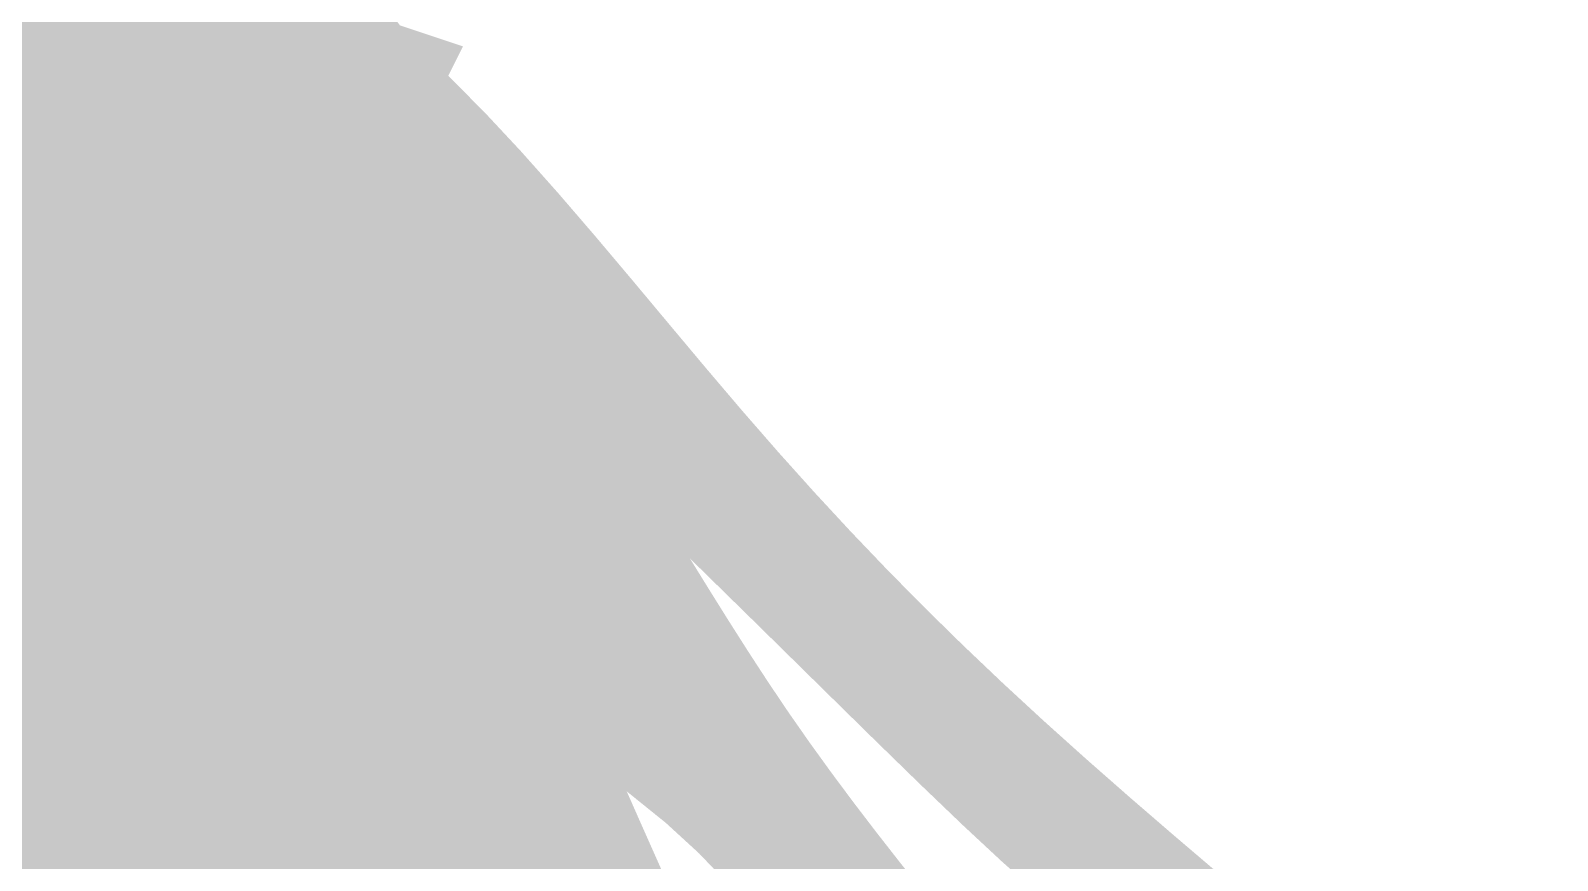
# Model space of a CAD drawing. Header units: millimetres. Extents: x -414 to 301, y -13 to 326.
# Drawn here: x -176.94 to -162.88, y 17.55 to 25.19 of the extents above; entities that cross this region are included whole.
import ezdxf

# ---------------------------------------------------------------- set-up
doc = ezdxf.new("R2010")
doc.units = ezdxf.units.MM
doc.layers.add('Images', color=7, linetype='Continuous')
doc.layers.add('magpiefill', color=3, linetype='Continuous')
picture_1 = doc.add_image_def('image5.jpg', size_in_pixel=(1024, 768))

msp = doc.modelspace()

# ---------------------------------------------------------------- hatches: boundary and pattern name
at = {"layer": 'magpiefill', "true_color": 0x010101}
h = msp.add_hatch(color=18, dxfattribs=at)
h.dxf.hatch_style = 1
edge = h.paths.add_edge_path()
edge.add_line((-195.8331078844907, 28.51849237664084), (-197.6674461119642, 28.3309667336041))
edge.add_line((-197.6674461119644, 28.33096673360413), (-200.7895665872576, 26.28032038804357))
edge.add_line((-200.7895665872574, 26.28032038804366), (-207.2122080755165, 21.64407557516235))
edge.add_line((-207.2122080755164, 21.64407557516231), (-210.9587503675909, 18.07773204478428))
edge.add_line((-210.9587503675911, 18.07773204478423), (-211.5831721843724, 18.07773204478423))
edge.add_line((-211.5831721843724, 18.07773204478423), (-212.2075968490003, 18.61268416654447))
edge.add_line((-212.2075968490003, 18.61268416654447), (-212.2967999656831, 18.96931792737875))
edge.add_line((-212.2967999656831, 18.9693179273787), (-214.1700711117206, 17.54278140353266))
edge.add_line((-214.1700711117206, 17.54278140353278), (-216.667764074539, 15.75960963834376))
edge.add_line((-216.6677640745389, 15.75960963834365), (-216.935373424588, 16.91867158181817))
edge.add_line((-216.935373424588, 16.91867158181823), (-216.8461703079051, 17.54278140353273))
edge.add_line((-216.846170307905, 17.54278140353278), (-215.7757300598615, 18.70184186649882))
edge.add_line((-215.7757300598617, 18.70184186649877), (-215.4189175931299, 18.96931792737877))
edge.add_line((-215.4189175931297, 18.9693179273787), (-215.6865269431788, 19.14763480779596))
edge.add_line((-215.6865269431788, 19.14763480779601), (-217.3813918558501, 17.98857434482996))
edge.add_line((-217.3813918558502, 17.98857434482992), (-217.8274074392654, 18.34520810566421))
edge.add_line((-217.8274074392653, 18.34520810566425), (-217.8274074392653, 18.61268416654449))
edge.add_line((-217.8274074392653, 18.61268416654447), (-218.541035220576, 18.61268416654447))
edge.add_line((-218.5410352205761, 18.61268416654447), (-218.8086445706251, 18.96931792737875))
edge.add_line((-218.8086445706251, 18.9693179273787), (-216.4893578411729, 20.21753757080772))
edge.add_line((-216.4893578411728, 20.21753757080779), (-216.0433422577581, 21.01996427293932))
edge.add_line((-216.0433422577582, 21.01996427293936), (-215.2405113597637, 21.73323327511686))
edge.add_line((-215.2405113597636, 21.73323327511681), (-216.846170307905, 21.46575721423657))
edge.add_line((-216.846170307905, 21.4657572142365), (-215.5973238264958, 22.53565997724827))
edge.add_line((-215.5973238264959, 22.53565997724837), (-211.4047659510063, 24.94294156415191))
edge.add_line((-211.4047659510063, 24.94294156415187), (-207.4798174255656, 27.79601609235264))
edge.add_line((-207.4798174255656, 27.79601609235269), (-203.0196502000269, 30.38161455967325))
edge.add_line((-203.0196502000269, 30.3816145596732), (-200.3435481559954, 31.98646796393648))
edge.add_line((-200.3435481559954, 31.98646796393652), (-200.0759388059464, 32.96721302699399))
edge.add_line((-200.0759388059464, 32.9672130269939), (-199.0947016745861, 33.59132284870815))
edge.add_line((-199.0947016745861, 33.59132284870826), (-198.0242614265431, 33.14552990741102))
edge.add_line((-198.024261426543, 33.14552990741091), (-197.3106336452319, 33.2346890878739))
edge.add_line((-197.310633645232, 33.23468908787402), (-195.7941778137739, 34.48290873130282))
edge.add_line((-195.7941778137738, 34.48290873130273), (-194.5453284845177, 35.28533543343449))
edge.add_line((-194.5453284845175, 35.28533543343448), (-194.4561253678346, 33.50216366824544))
edge.add_line((-194.4561253678348, 33.50216366824554), (-194.8129406824136, 32.16478632486223))
edge.add_line((-194.8129406824136, 32.16478632486213), (-195.1697531491459, 31.98646796393641))
edge.add_line((-195.1697531491459, 31.98646796393652), (-195.7049746970909, 32.16478632486224))
edge.add_line((-195.704974697091, 32.16478632486213), (-196.4185996305551, 31.45151732268486))
edge.add_line((-196.418599630555, 31.45151732268487), (-195.3175250905804, 30.51537109646892))
edge.add_line((-195.3175250905805, 30.51537109646902), (-195.1241818988453, 31.35277184994522))
edge.add_line((-195.1241818988453, 31.35277184994512), (-194.2219127214647, 31.868095390546))
edge.add_line((-194.2219127214647, 31.86809539054601), (-192.8685103793174, 31.93251083312098))
edge.add_line((-192.8685103793174, 31.93251083312098), (-192.0951376123759, 31.67484906282063))
edge.add_line((-192.095137612376, 31.67484906282073), (-192.095137612376, 31.09511007964488))
edge.add_line((-192.095137612376, 31.09511007964487), (-192.7396139688784, 30.83744830934452))
edge.add_line((-192.7396139688784, 30.83744830934462), (-193.9641227484332, 30.57978653904409))
edge.add_line((-193.9641227484332, 30.57978653904398), (-195.381974719724, 29.48472401526748))
edge.add_line((-195.3819747197241, 29.48472401526744), (-195.3819747197241, 28.71173870436621))
edge.add_line((-195.3819747197241, 28.7117387043663), (-194.2219127214649, 29.16264680239197))
edge.add_line((-194.2219127214647, 29.16264680239203), (-191.386211626731, 30.25770932616877))
edge.add_line((-191.3862116267312, 30.25770932616877), (-189.5172236428265, 31.28835640737006))
edge.add_line((-189.5172236428266, 31.28835640736997), (-187.6482385067695, 32.64108070144704))
edge.add_line((-187.6482385067694, 32.64108070144716), (-185.1992209476589, 34.44471309354993))
edge.add_line((-185.1992209476591, 34.44471309354986), (-186.4881765085103, 33.99380499552418))
edge.add_line((-186.4881765085102, 33.99380499552414), (-187.7126852880654, 33.54289689749847))
edge.add_line((-187.7126852880654, 33.54289689749842), (-189.0016408489166, 33.86497411037392))
edge.add_line((-189.0016408489167, 33.86497411037401), (-190.1617028471759, 34.83120574900034))
edge.add_line((-190.161702847176, 34.83120574900025), (-190.870628832821, 36.24834400514403))
edge.add_line((-190.8706288328208, 36.24834400514408), (-191.1284188058525, 37.85873006952146))
edge.add_line((-191.1284188058526, 37.85873006952142), (-190.8061792036779, 39.34028524874864))
edge.add_line((-190.8061792036778, 39.34028524874872), (-189.4527768615305, 40.82184042797594))
edge.add_line((-189.4527768615305, 40.82184042797595), (-190.161702847176, 40.56417865767541))
edge.add_line((-190.161702847176, 40.56417865767541), (-193.5129867358195, 38.82496170814785))
edge.add_line((-193.5129867358194, 38.82496170814785), (-196.4131403075436, 37.21457564377047))
edge.add_line((-196.4131403075435, 37.21457564377041), (-198.0243326227224, 35.92626679226852))
edge.add_line((-198.0243326227225, 35.92626679226858), (-198.8621550188071, 34.70237486385017))
edge.add_line((-198.8621550188071, 34.70237486385012), (-199.7644241961876, 33.99380499552409))
edge.add_line((-199.7644241961877, 33.99380499552414), (-200.7311401548643, 33.7361432252238))
edge.add_line((-200.731140154864, 33.73614322522389), (-201.3111725779169, 33.99380499552424))
edge.add_line((-201.3111725779171, 33.99380499552414), (-201.6334093322448, 34.38029765097463))
edge.add_line((-201.6334093322446, 34.38029765097472), (-201.5689625509486, 35.28211236651762))
edge.add_line((-201.5689625509486, 35.28211236651757), (-200.9244861944462, 36.76366754574478))
edge.add_line((-200.9244861944462, 36.76366754574468), (-201.3756193592129, 37.72989918437125))
edge.add_line((-201.375619359213, 37.7298991843713), (-201.5045157696526, 36.89249843089491))
edge.add_line((-201.5045157696526, 36.8924984308949), (-202.0845453448584, 36.50600577544441))
edge.add_line((-202.0845453448586, 36.50600577544444), (-203.5023973161489, 35.66860502196824))
edge.add_line((-203.5023973161488, 35.66860502196833), (-203.9535304809156, 35.99068223484383))
edge.add_line((-203.9535304809156, 35.99068223484373), (-204.4046664935294, 36.24834400514408))
edge.add_line((-204.4046664935294, 36.24834400514408), (-204.8557996582961, 36.69925210316976))
edge.add_line((-204.8557996582961, 36.69925210316971), (-205.0491428500312, 37.40782197149574))
edge.add_line((-205.0491428500312, 37.40782197149578), (-204.9846960687352, 37.85873006952146))
edge.add_line((-204.9846960687352, 37.85873006952142), (-205.5647256439415, 37.9875609546716))
edge.add_line((-205.5647256439415, 37.98756095467164), (-205.8869652461158, 38.24522272497198))
edge.add_line((-205.8869652461158, 38.245222724972), (-206.33810125873, 38.69613082299767))
edge.add_line((-206.33810125873, 38.69613082299772), (-206.7247876422003, 39.21145436359861))
edge.add_line((-206.7247876422003, 39.21145436359859), (-206.5314444504652, 40.17768600222492))
edge.add_line((-206.5314444504651, 40.17768600222483), (-206.7247876422003, 40.17768600222483))
edge.add_line((-206.7247876422003, 40.17768600222483), (-207.3048172174067, 40.37093232995021))
edge.add_line((-207.3048172174065, 40.37093232995029), (-207.8848467926123, 40.88625587055094))
edge.add_line((-207.8848467926124, 40.8862558705509), (-208.2070863947871, 41.53041029630196))
edge.add_line((-208.207086394787, 41.53041029630202), (-208.0781899843475, 42.11014927947787))
edge.add_line((-208.0781899843475, 42.11014927947787), (-207.9492964217554, 42.75430370522869))
edge.add_line((-207.9492964217555, 42.7543037052287), (-208.2715331760832, 42.81871914780391))
edge.add_line((-208.271533176083, 42.81871914780384), (-208.916012380432, 43.39845813097969))
edge.add_line((-208.9160123804321, 43.39845813097969), (-209.3026987639028, 44.17144196137242))
edge.add_line((-209.3026987639028, 44.17144196137242), (-209.2382519826068, 44.88001182969845))
edge.add_line((-209.2382519826067, 44.8800118296984), (-208.142639613491, 45.58858169802443))
edge.add_line((-208.142639613491, 45.58858169802438), (-206.6603380130571, 46.3615670089256))
edge.add_line((-206.6603380130572, 46.36156700892571), (-205.6291752730846, 47.19896776240191))
edge.add_line((-205.6291752730846, 47.19896776240182), (-204.7269060957041, 47.97195307330305))
edge.add_line((-204.726906095704, 47.97195307330304), (-204.5980096852649, 48.10078395845322))
edge.add_line((-204.5980096852649, 48.10078395845326), (-204.2757700830902, 48.22961484360344))
edge.add_line((-204.2757700830903, 48.22961484360338), (-203.8890836996196, 48.55169205647888))
edge.add_line((-203.8890836996194, 48.55169205647891), (-203.8246369183234, 48.80935382677926))
edge.add_line((-203.8246369183235, 48.80935382677924), (-203.8246369183235, 49.00260015450461))
edge.add_line((-203.8246369183235, 49.00260015450452), (-203.8890836996195, 49.26026192480487))
edge.add_line((-203.8890836996194, 49.26026192480499), (-204.0824268913546, 49.45350825253036))
edge.add_line((-204.0824268913546, 49.45350825253026), (-204.2757700830902, 49.58233913768044))
edge.add_line((-204.2757700830903, 49.58233913768039), (-204.533562903969, 49.6467545802556))
edge.add_line((-204.5335629039689, 49.64675458025562), (-204.3402197122333, 49.7755854654058))
edge.add_line((-204.3402197122334, 49.77558546540585), (-204.0824268913547, 49.77558546540585))
edge.add_line((-204.0824268913546, 49.77558546540585), (-203.8246369183234, 49.84000090798082))
edge.add_line((-203.8246369183235, 49.84000090798083), (-203.3735009057097, 49.84000090798083))
edge.add_line((-203.3735009057097, 49.84000090798083), (-203.115710932678, 49.84000090798083))
edge.add_line((-203.115710932678, 49.84000090798083), (-202.9223677409429, 49.90441635055604))
edge.add_line((-202.9223677409429, 49.90441635055598), (-202.7290245492073, 50.03324723570616))
edge.add_line((-202.7290245492074, 50.0332472357061), (-202.6001281387683, 50.35532444858161))
edge.add_line((-202.6001281387683, 50.35532444858172), (-202.5356785096252, 50.54857077630686))
edge.add_line((-202.5356785096251, 50.5485707763068), (-202.7934713305033, 50.80623254660733))
edge.add_line((-202.7934713305034, 50.80623254660734), (-203.631293726588, 51.25714064463302))
edge.add_line((-203.631293726588, 51.25714064463298), (-202.5356785096252, 50.99947887433244))
edge.add_line((-202.5356785096251, 50.99947887433253), (-201.9556489344188, 50.87064798918235))
edge.add_line((-201.9556489344188, 50.87064798918231), (-201.6334093322445, 51.06389431690769))
edge.add_line((-201.6334093322446, 51.06389431690771), (-201.6334093322446, 51.19272520205789))
edge.add_line((-201.6334093322446, 51.19272520205782), (-201.6334093322446, 51.51480241493332))
edge.add_line((-201.6334093322446, 51.51480241493343), (-201.8267553718268, 51.64363330008361))
edge.add_line((-201.8267553718268, 51.64363330008355), (-201.9556489344189, 51.96571051295906))
edge.add_line((-201.9556489344188, 51.96571051295904), (-201.4400661405089, 51.90129507038383))
edge.add_line((-201.4400661405092, 51.90129507038379), (-201.1822761674781, 51.90129507038379))
edge.add_line((-201.1822761674779, 51.90129507038379), (-200.7955897840072, 51.90129507038379))
edge.add_line((-200.7955897840071, 51.90129507038379), (-200.7955897840071, 52.03012595553397))
edge.add_line((-200.7955897840071, 52.03012595553403), (-200.8600365653031, 52.41661861098474))
edge.add_line((-200.8600365653032, 52.41661861098468), (-200.9889329757423, 52.67427890077653))
edge.add_line((-200.9889329757423, 52.67427890077651), (-201.0533797570383, 52.99635611365202))
edge.add_line((-201.0533797570382, 52.99635611365213), (-200.731140154864, 52.99635611365213))
edge.add_line((-200.731140154864, 52.99635611365213), (-200.4733501818324, 53.0607715562271))
edge.add_line((-200.4733501818325, 53.06077155622709), (-200.3444537713934, 53.25401788395246))
edge.add_line((-200.3444537713934, 53.25401788395238), (-200.2800069900974, 53.70492598197806))
edge.add_line((-200.2800069900974, 53.70492598197811), (-200.2155602088014, 53.83375686712829))
edge.add_line((-200.2155602088013, 53.83375686712824), (-199.9577673879226, 53.83375686712824))
edge.add_line((-199.9577673879228, 53.83375686712824), (-199.7644241961876, 53.83375686712824))
edge.add_line((-199.7644241961877, 53.83375686712824), (-199.6355277857481, 53.96258775227842))
edge.add_line((-199.635527785748, 53.96258775227847), (-199.4421845940128, 53.96258775227847))
edge.add_line((-199.4421845940129, 53.96258775227847), (-199.3777378127169, 54.28466496515398))
edge.add_line((-199.3777378127168, 54.28466496515396), (-199.3777378127168, 54.41349585030414))
edge.add_line((-199.3777378127168, 54.41349585030408), (-199.6999774148915, 54.54232673545426))
edge.add_line((-199.6999774148916, 54.54232673545432), (-199.4421845940129, 54.6711576206045))
edge.add_line((-199.4421845940129, 54.67115762060454), (-199.2488414022773, 54.67115762060454))
edge.add_line((-199.2488414022773, 54.67115762060454), (-198.9910514292462, 54.60674217802957))
edge.add_line((-198.9910514292461, 54.60674217802957), (-198.6688118270714, 54.54232673545436))
edge.add_line((-198.6688118270714, 54.54232673545432), (-198.2176786623046, 54.60674217802953))
edge.add_line((-198.2176786623047, 54.60674217802957), (-197.5731994579558, 54.73557306317975))
edge.add_line((-197.5731994579558, 54.73557306317968), (-197.2509598557811, 54.73557306317968))
edge.add_line((-197.250959855781, 54.73557306317968), (-197.250959855781, 54.47791129287933))
edge.add_line((-197.250959855781, 54.47791129287933), (-197.186513074485, 54.15583408000383))
edge.add_line((-197.186513074485, 54.15583408000384), (-196.7353770618712, 53.96258775227846))
edge.add_line((-196.7353770618712, 53.96258775227847), (-196.1553474866649, 54.15583408000385))
edge.add_line((-196.1553474866649, 54.15583408000384), (-195.8331078844907, 53.76934142455335))
edge.add_line((-195.8331078844907, 53.76934142455327), (-195.3815162163305, 53.32019069006923))
edge.add_arc((-307.260970137278, -11.99896203949793), 129.5515492881421, 24.7196834331034, 30.277882808560207, ccw=False)
edge.add_arc((-187.4863811132669, 43.89889807276955), 2.71160155124978, 219.4264190677759, 277.5112522925736)
edge.add_arc((-184.5558881863963, 38.84865255466768), 3.494933030427307, 76.09792839104102, 137.4828955815185, ccw=False)
edge.add_arc((-184.746114497111, 34.57432668384686), 7.735753044468411, 60.01917854986198, 82.34898294536907, ccw=False)
edge.add_arc((-184.6416243261414, 29.88088219464024), 11.99881904815221, 55.16074552816218, 71.73216053091483, ccw=False)
edge.add_arc((-178.1204990256937, 34.01616295016578), 5.722572915981763, 86.65890143975243, 120.31950619075)
edge.add_arc((-176.3684125226687, 31.18587399339553), 9.050623111210996, 120.8490791888012, 144.9821508602809)
edge.add_arc((-182.5577892435463, 35.72971252247984), 1.384718910226824, 152.0183299640194, 206.9559763139688)
edge.add_arc((-288.4102990386688, -92.44024818510674), 164.9606098120942, 45.89312228263083, 50.63922831697852, ccw=False)
edge.add_line((-173.5978804597363, 26.00852272296945), (-173.7275144625909, 25.49096805611994))
edge.add_line((-173.7275144625907, 25.49096805612003), (-173.5341712708551, 25.23330628581969))
edge.add_line((-173.5341712708552, 25.23330628581959), (-172.9541388478023, 25.04005995809422))
edge.add_line((-172.9541388478021, 25.0400599580943), (-173.1474820395372, 24.65356730264383))
edge.add_line((-173.1474820395373, 24.65356730264373), (-172.8896920665061, 24.33149008976822))
edge.add_line((-172.8896920665061, 24.33149008976824), (-172.7607956560665, 24.00941287689273))
edge.add_line((-172.7607956560668, 24.00941287689272), (-173.2119316686806, 23.62292022144224))
edge.add_line((-173.2119316686804, 23.62292022144216), (-173.2763784499764, 23.23642756599144))
edge.add_line((-173.2763784499764, 23.23642756599149), (-173.0830352582414, 22.84993491054099))
edge.add_line((-173.0830352582412, 22.84993491054101), (-173.5986180521511, 22.65668858281566))
edge.add_line((-173.5986180521512, 22.65668858281564), (-174.1142008460611, 22.78551946796582))
edge.add_line((-174.114200846061, 22.78551946796586), (-174.049754064765, 22.33461136994019))
edge.add_line((-174.049754064765, 22.33461136994015), (-174.7586772025634, 22.14136504221501))
edge.add_line((-174.7586772025633, 22.14136504221504), (-175.080916804738, 22.33461136994018))
edge.add_line((-175.080916804738, 22.33461136994015), (-175.2742599964731, 22.39902681251536))
edge.add_line((-175.2742599964731, 22.39902681251529), (-175.4676031882083, 22.14136504221496))
edge.add_line((-175.4676031882082, 22.14136504221504), (-175.7898427903829, 21.88370327191448))
edge.add_line((-175.7898427903829, 21.88370327191441), (-176.1120823925576, 22.0125341570648))
edge.add_line((-176.1120823925577, 22.01253415706482), (-176.9499047886422, 21.43279517388897))
edge.add_line((-176.949904788642, 21.43279517388898), (-176.949904788642, 21.6904569441893))
edge.add_line((-176.949904788642, 21.69045694418931), (-177.5299343638479, 22.20578048478995))
edge.add_line((-177.5299343638479, 22.20578048479), (-177.5299343638479, 22.46344225509056))
edge.add_line((-177.5299343638479, 22.46344225509045), (-177.6588307742875, 22.33461136994006))
edge.add_line((-177.6588307742875, 22.33461136994015), (-178.0455171577578, 21.75487238676429))
edge.add_line((-178.0455171577578, 21.75487238676429), (-178.0455171577578, 21.36837973131379))
edge.add_line((-178.0455171577578, 21.36837973131372), (-178.0455171577578, 20.53097897783755))
edge.add_line((-178.0455171577578, 20.5309789778376), (-178.4966503225246, 20.5309789778376))
edge.add_line((-178.4966503225245, 20.5309789778376), (-178.6899935142601, 20.72422530556274))
edge.add_line((-178.68999351426, 20.7242253055627), (-178.7544431434031, 20.85305619071288))
edge.add_line((-178.7544431434032, 20.85305619071282), (-179.3989194999051, 21.04630251843817))
edge.add_line((-179.3989194999051, 21.04630251843831), (-179.7211591020798, 21.23954884616366))
edge.add_line((-179.7211591020796, 21.23954884616358), (-179.8500555125192, 21.1107179610134))
edge.add_line((-179.8500555125194, 21.11071796101345), (-179.8500555125194, 20.78864074813792))
edge.add_line((-179.8500555125194, 20.78864074813787), (-180.2367418959896, 20.27331720753698))
edge.add_line((-180.2367418959897, 20.27331720753698), (-180.4945318690214, 20.46656353526233))
edge.add_line((-180.4945318690212, 20.46656353526244), (-180.4945318690212, 20.6598098629878))
edge.add_line((-180.4945318690212, 20.65980986298774), (-181.2679074838097, 20.46656353526238))
edge.add_line((-181.2679074838097, 20.46656353526244), (-181.6545938672804, 20.01565543723677))
edge.add_line((-181.6545938672803, 20.01565543723672), (-182.4924134155173, 19.69357822436119))
edge.add_line((-182.4924134155175, 19.69357822436113), (-182.8790997989882, 19.88682455208648))
edge.add_line((-182.8790997989881, 19.88682455208659), (-183.0724458385707, 20.20890176496212))
edge.add_line((-183.0724458385706, 20.20890176496201), (-183.3946825928978, 20.20890176496201))
edge.add_line((-183.3946825928979, 20.20890176496201), (-184.1036085785433, 19.62916278178616))
edge.add_line((-184.1036085785433, 19.62916278178615), (-184.7480877828928, 18.98500835603509))
edge.add_line((-184.7480877828927, 18.98500835603515), (-185.3925641393946, 18.21202304513394))
edge.add_line((-185.3925641393946, 18.212023045134), (-185.9081469333044, 17.56786861938318))
edge.add_line((-185.9081469333045, 17.56786861938318), (-186.3592829459183, 17.11696200186598))
edge.add_line((-186.3592829459182, 17.11696200186586), (-187.0037593024205, 16.9237156741405))
edge.add_line((-187.0037593024206, 16.92371567414058), (-187.5837917254735, 17.05254655929075))
edge.add_line((-187.5837917254733, 17.0525465592907), (-187.9704781089441, 17.43903773423294))
edge.add_line((-187.9704781089442, 17.43903773423295), (-188.3571644924149, 17.82553038968345))
edge.add_line((-188.3571644924147, 17.82553038968343), (-188.5505076841499, 18.40526937285928))
edge.add_line((-188.55050768415, 18.40526937285929), (-188.8727472863247, 18.85617747088497))
edge.add_line((-188.8727472863247, 18.85617747088502), (-189.1949868884994, 18.92059291346022))
edge.add_line((-189.1949868884993, 18.92059291346018), (-189.58167327197, 19.04942379861036))
edge.add_line((-189.5816732719699, 19.0494237986103), (-189.9039100262971, 19.0494237986103))
edge.add_line((-189.9039100262971, 19.0494237986103), (-190.4839424493505, 19.95123999466168))
edge.add_line((-190.4839424493506, 19.95123999466174), (-191.0639720245564, 20.72422530556273))
edge.add_line((-191.0639720245565, 20.7242253055627), (-191.3217619975877, 20.7242253055627))
edge.add_line((-191.3217619975877, 20.7242253055627), (-191.837344791498, 20.98188707586326))
edge.add_line((-191.8373447914978, 20.98188707586333), (-192.7396139688784, 21.8192878293395))
edge.add_line((-192.7396139688784, 21.81928782933944), (-192.9974067897566, 22.20578048478994))
edge.add_line((-192.9974067897566, 22.20578048479), (-193.1263003523486, 22.46344225509056))
edge.add_line((-193.1263003523486, 22.46344225509045), (-193.1907499814922, 22.84993491054095))
edge.add_line((-193.1907499814922, 22.84993491054101), (-193.4485399545234, 22.84993491054101))
edge.add_line((-193.4485399545235, 22.84993491054101), (-194.0285695297298, 23.04318123826636))
edge.add_line((-194.0285695297296, 23.0431812382663), (-194.0930191588727, 23.17201212341648))
edge.add_line((-194.0930191588726, 23.17201212341653), (-194.3508091319038, 23.55850477886701))
edge.add_line((-194.3508091319039, 23.558504778867), (-194.4152559131999, 23.68733566401718))
edge.add_line((-194.4152559131998, 23.68733566401713), (-194.7374955153745, 24.39590553234316))
edge.add_line((-194.7374955153746, 24.39590553234319), (-195.1241818988453, 24.65356730264373))
edge.add_line((-195.1241818988453, 24.65356730264373), (-195.3175250905804, 24.84681363036887))
edge.add_line((-195.3175250905805, 24.84681363036884), (-195.5753179114592, 25.23330628581956))
edge.add_line((-195.5753179114592, 25.23330628581959), (-195.7042143218983, 25.74862982642024))
edge.add_line((-195.7042143218983, 25.74862982642028), (-195.7042143218983, 26.07070555878733))
edge.add_line((-195.7042143218983, 26.07070555878728), (-195.2530783092845, 26.71485998453834))
edge.add_line((-195.2530783092844, 26.71485998453829), (-195.44642150102, 26.65044454196309))
edge.add_line((-195.4464215010201, 26.65044454196315), (-195.8975575136339, 27.16576808256403))
edge.add_line((-195.8975575136338, 27.16576808256404), (-195.9620042949298, 27.61667618058971))
edge.add_line((-195.9620042949298, 27.61667618058976), (-195.44642150102, 28.38966149149075))
edge.add_line((-195.4464215010201, 28.38966149149071), (-195.8331078844909, 28.51849237664089))
at = {"layer": 'magpiefill'}
h = msp.add_hatch(color=253, dxfattribs=at)
h.dxf.hatch_style = 1
h.paths.add_polyline_path([(-166.013680262715, 17.44129773515166), (-166.4130556219071, 17.78132495926411), (-166.81669391644, 18.12971194945357), (-167.2178500070203, 18.4820900395688), (-167.4403775618372, 18.68194732589472), (-167.4272404628886, 18.46002405318437), (-167.47888263677, 18.33677845194833), (-167.5857415496607, 18.29786715116628), (-167.7382546677394, 18.32894677981789), (-167.9268594571852, 18.41567396688244), (-168.1419933841772, 18.54370534133996), (-168.3740939148945, 18.69869753216985), (-168.6135985155157, 18.86630716835194), (-168.8523855186779, 19.03488706764023), (-169.0880967228476, 19.20357480288865), (-169.3198147929502, 19.3742041357256), (-169.54662239391, 19.5486088277798), (-169.7676021906519, 19.72862264067942), (-169.9818368481004, 19.91607933605324), (-170.1884090311802, 20.1128126755297), (-170.3864014048167, 20.32065642073704), (-170.5751934197, 20.54067577318128), (-170.7553516695863, 20.77086169387614), (-170.9277395339974, 21.00843658371303), (-171.0932203924556, 21.25062284358297), (-171.252657624483, 21.49464287437708), (-171.4069146096014, 21.73771907698629), (-171.5568547273334, 21.97707385230233), (-171.7033413572004, 22.20992960121627), (-171.8435333495395, 22.43128315203479), (-171.9597714379475, 22.62722904273027), (-172.0306918268362, 22.78163623869042), (-172.0349307206174, 22.87837370530324), (-171.9511243237025, 22.90131040795659), (-171.7579088405032, 22.83431531203851), (-171.4339204754311, 22.66125738293675), (-170.9577954328985, 22.36600558603974), (-171.0577212157011, 22.48517593659392), (-171.3973073206718, 22.89125752011366), (-171.7376344348561, 23.29467669963265), (-172.0778703472774, 23.6897998045192), (-172.4171828469582, 24.0709931641418), (-172.7547397229216, 24.43262310786939), (-173.0897087641906, 24.76905596507065), (-173.1474820395373, 24.65356730264373), (-172.8896920665061, 24.33149008976824), (-172.7607956560668, 24.00941287689272), (-173.0828374490237, 23.73351650806845), (-172.9006790692076, 23.46796848452196), (-172.7068972501315, 23.18312862401955), (-172.5042933785658, 22.88276995093936), (-172.2956688412817, 22.57066548965999), (-172.0838250250493, 22.25058826455945), (-171.8715633166397, 21.92631130001644), (-171.6616851028234, 21.60160762040925), (-171.4569917703712, 21.28025025011641), (-171.259534511101, 20.96528898983082), (-171.068363737019, 20.65688074550445), (-170.8817796651791, 20.35445919940496), (-170.8646425883987, 20.32675201010787), (-170.233802626228, 19.70831436915013), (-169.6750288075908, 19.15857633209111), (-169.1797218897078, 18.67188429927423), (-168.7392826298004, 18.24258467104363), (-168.3451117850902, 17.86502384774295), (-167.9886101127977, 17.53354822971617), (-167.6611783701443, 17.24250421730705), (-167.3542173143515, 16.98623821085953), (-167.0604844646206, 16.75940515135089), (-166.7781643880755, 16.55789414229293), (-166.5067984138201, 16.37790282783074), (-166.2459278709591, 16.21562885210955), (-165.9950940885964, 16.06726985927454), (-165.753838395836, 15.92902349347091), (-165.5217021217824, 15.79708739884398), (-165.2982265955397, 15.66765921953875), (-165.0831644942372, 15.53792988670704), (-164.8771138871019, 15.40906347952669), (-164.680884191387, 15.28321736418189), (-164.4952848243445, 15.16254890685719), (-164.321125203227, 15.04921547373656), (-164.1592147452873, 14.94537443100457), (-164.0103628677778, 14.85318314484559), (-163.8753789879506, 14.77479898144377), (-163.7547667447004, 14.71182198750965), (-163.6478066634869, 14.66362293185956), (-163.5534734914125, 14.62901526383549), (-163.470741975579, 14.60681243277972), (-163.3985868630882, 14.59582788803461), (-163.3359829010422, 14.59487507894246), (-163.2819048365427, 14.6027674548456), (-163.2353274166922, 14.61831846508618), (-163.1956840550104, 14.6406202181237), (-163.1642428306903, 14.669879458886), (-163.1427304893438, 14.70658159141814), (-163.1328737765822, 14.75121201976506), (-163.1363994380173, 14.80425614797185), (-163.1550342192598, 14.86619938008354), (-163.1905048659217, 14.93752712014503), (-163.2445381236145, 15.0187247722015), (-163.3189416819135, 15.11061033505692), (-163.4158470062501, 15.21533218655142), (-163.5374665060206, 15.3353712992843), (-163.6860125906196, 15.47320864585511), (-163.8636976694434, 15.63132519886284), (-164.0727341518873, 15.81220193090669), (-164.3153344473473, 16.01831981458638), (-164.5937109652183, 16.25215982250076), (-164.9085831901153, 16.51506132079076), (-165.2546989075258, 16.80379724976362), (-165.6253129781567, 17.11399894326764)])
h = msp.add_hatch(color=255, dxfattribs=at)
h.dxf.hatch_style = 1
h.paths.add_polyline_path([(-170.1473147413037, 19.19331364260361), (-170.3325498336428, 19.47745157313054), (-170.5155724964372, 19.76531093095078), (-170.6980825126337, 20.05745803379778), (-170.881779665179, 20.35445919940467), (-171.068363737019, 20.65688074550463), (-171.259534511101, 20.96528898983082), (-171.4569917703712, 21.28025025011641), (-171.6616851028234, 21.60160762040935), (-171.8715633166397, 21.92631130001652), (-172.0838250250493, 22.25058826455945), (-172.2956688412817, 22.57066548965989), (-172.504293378566, 22.88276995093945), (-172.7068972501315, 23.18312862401955), (-172.9006790692076, 23.46796848452215), (-173.0828374490237, 23.73351650806845), (-173.2119316686804, 23.62292022144216), (-173.2763784499764, 23.23642756599149), (-173.0830352582412, 22.84993491054101), (-173.1262201605649, 22.83374871525714), (-173.0521664549866, 22.51604772012379), (-172.9664056638518, 22.22381985367414), (-172.87147360124, 21.95404248998812), (-172.7699060812297, 21.70369300314533), (-172.6642389179009, 21.46974876722545), (-172.5570079253324, 21.24918715630823), (-172.4507489176037, 21.03898554447346), (-172.347997708794, 20.8361213058008), (-172.2508584863895, 20.63816547406493), (-172.1597089315048, 20.44506372182128), (-172.0744950986603, 20.25735538132023), (-171.9951630423784, 20.07557978481189), (-171.9216588171794, 19.90027626454673), (-171.8539284775852, 19.73198415277518), (-171.7919180781164, 19.57124278174769), (-171.7355736732948, 19.4185914837143), (-171.6844995577203, 19.2744257696739), (-171.6369329863087, 19.13856586561805), (-171.5907694540542, 19.01068817628668), (-171.5439044559515, 18.89046910641954), (-171.4942334869957, 18.77758506075671), (-171.4396520421805, 18.67171244403814), (-171.3780556165009, 18.57252766100365), (-171.3073397049514, 18.47970711639304), (-171.2258854584751, 18.3925946195675), (-171.1340166518085, 18.30920359837324), (-171.0325427156368, 18.22721488527746), (-170.922273080645, 18.14430931274767), (-170.8040171775185, 18.05816771325124), (-170.6785844369424, 17.96647091925522), (-170.5467842896016, 17.86689976322725), (-170.4094261661816, 17.75713507763456), (-170.267445402613, 17.63562176058547), (-170.1222809558112, 17.50386097275239), (-169.9754976879371, 17.36411794044857), (-169.8286604611516, 17.21865788998733), (-169.6833341376155, 17.06974604768171), (-169.5410835794902, 16.91964763984545), (-169.4034736489363, 16.77062789279145), (-169.2720692081147, 16.62495203283318), (-169.1476167132598, 16.48405829913587), (-169.0275889968982, 16.34607698227212), (-168.9086404856297, 16.20831138566621), (-168.7874256060542, 16.06806481274267), (-168.6605987847718, 15.92264056692618), (-168.5248144483819, 15.76934195164098), (-168.3767270234847, 15.60547227031164), (-168.2129909366798, 15.42833482636261), (-168.0325089881751, 15.2375790529945), (-167.8431774726095, 15.04223890251284), (-167.6551410582293, 14.85369445699907), (-167.4785444132814, 14.6833257985347), (-167.3235322060123, 14.54251300920158), (-167.2002491046689, 14.44263617108089), (-167.1188397774974, 14.3950753662544), (-167.0894488927446, 14.41121067680369), (-167.117703754549, 14.49799087977727), (-167.1911622106152, 14.64463953209161), (-167.2928647445396, 14.83594888563012), (-167.4058518399188, 15.05671119227621), (-167.5131639803493, 15.29171870391339), (-167.5978416494274, 15.52576367242508), (-167.6429253307498, 15.74363834969467), (-167.6311891207437, 15.93446638069804), (-167.7723092103058, 16.10517133957608), (-168.0127149886451, 16.39637923421251), (-168.2498291793615, 16.68478257586281), (-168.4820689295116, 16.96926672929789), (-168.7090744906327, 17.25029911691683), (-168.9307918903801, 17.52874267552572), (-169.1471671564098, 17.80546034193093), (-169.3581463163784, 18.08131505293837), (-169.5636753979409, 18.35716974535451), (-169.763700428754, 18.63388735598527), (-169.9581674364735, 18.912330821637)])
h = msp.add_hatch(color=255, dxfattribs=at)
h.dxf.hatch_style = 1
h.paths.add_polyline_path([(-171.5297934919433, 18.37211913609106), (-171.7727775784232, 18.92132477517944), (-172.0279674326566, 19.49049372572422), (-172.2985520498447, 20.08022314294013), (-172.5877204251875, 20.69111018204241), (-172.8986615538857, 21.32375199824578), (-173.23456443114, 21.97874574676522), (-173.5986180521512, 22.65668858281564), (-174.114200846061, 22.78551946796586), (-174.049754064765, 22.33461136994015), (-174.3760460936981, 22.24566697950425), (-174.2388098119531, 21.80535624386284), (-174.0739736285893, 21.25671106962909), (-173.8869912976207, 20.61770418158208), (-173.6833165730609, 19.90630830450053), (-173.4684032089235, 19.14049616316314), (-173.2477049592225, 18.33824048234884), (-173.0266755779716, 17.51751398683633), (-172.992440658357, 17.38729778690857), (-172.7442222995262, 17.02921614782304), (-172.5283900743926, 16.73097406352581), (-172.340656585755, 16.48309843643302), (-172.1767344364131, 16.27611616896086), (-172.0323362291664, 16.10055416352508), (-171.9031745668146, 15.94693932254199), (-171.7849620521565, 15.80579854842749), (-171.6734112879921, 15.66765874359781), (-171.5648460153574, 15.52485937591351), (-171.4580345282369, 15.37699017501441), (-171.3523562588515, 15.2254534359853), (-171.2471906394221, 15.07165145391039), (-171.1419171021699, 14.91698652387484), (-171.0359150793162, 14.76286094096253), (-170.9285640030818, 14.61067700025821), (-170.8192433056876, 14.46183699684659), (-170.7077101518836, 14.31783760714326), (-170.5952326365348, 14.18055303288868), (-170.4834565870336, 14.05195185715393), (-170.374027830774, 13.93400266301074), (-170.2685921951493, 13.82867403353056), (-170.1687955075525, 13.73793455178467), (-170.0762835953774, 13.66375280084461), (-169.9927022860168, 13.60809736378173), (-169.9196721212152, 13.57413175676763), (-169.8587125001191, 13.5697992283749), (-169.8113175362263, 13.60423796027606), (-169.778981343034, 13.68658613414363), (-169.76319803404, 13.82598193165035), (-169.765461722742, 14.03156353446872), (-169.7872665226368, 14.31246912427129), (-169.830106547223, 14.67783688273076), (-170.0185661162582, 15.06478479035384), (-170.2166259765925, 15.47904767161186), (-170.42064854514, 15.91302342298234), (-170.6306068357281, 16.36652327064783), (-170.8464738621849, 16.83935844079154), (-171.0682226383386, 17.33134015959611), (-171.295826178017, 17.84227965324432)])
h = msp.add_hatch(color=253, dxfattribs=at)
h.dxf.hatch_style = 1
h.paths.add_polyline_path([(-166.155859217038, 14.11515802132715), (-166.3665144276454, 14.3835967386678), (-166.5870085214245, 14.65991880886356), (-166.8155428019519, 14.94249722388976), (-167.0502286401659, 15.22982183411018), (-167.2891774070041, 15.52038248988881), (-167.5305004734047, 15.81266904158936), (-167.6311891207437, 15.93446638069804), (-167.6429253307498, 15.74363834969467), (-167.5978416494274, 15.52576367242508), (-167.5131639803493, 15.29171870391339), (-167.4058518399188, 15.05671119227621), (-167.2928647445396, 14.83594888563012), (-167.1911622106152, 14.64463953209161), (-167.117703754549, 14.49799087977727), (-167.0894488927446, 14.41121067680369), (-167.1188397774974, 14.3950753662544), (-167.2002491046689, 14.44263617108089), (-167.3235322060123, 14.54251300920158), (-167.4785444132814, 14.6833257985347), (-167.6551410582293, 14.85369445699907), (-167.8431774726095, 15.04223890251284), (-168.0325089881751, 15.2375790529945), (-168.2129909366798, 15.42833482636261), (-168.3767270234847, 15.60547227031164), (-168.5248144483819, 15.76934195164098), (-168.6605987847718, 15.92264056692618), (-168.7874256060542, 16.06806481274276), (-168.9086404856297, 16.20831138566621), (-169.027588996898, 16.34607698227202), (-169.1476167132598, 16.48405829913587), (-169.2720692081147, 16.62495203283327), (-169.4034736489363, 16.77062789279145), (-169.5410835794902, 16.91964763984545), (-169.6833341376155, 17.06974604768171), (-169.8286604611516, 17.21865788998733), (-169.9754976879371, 17.36411794044857), (-170.1222809558112, 17.50386097275239), (-170.267445402613, 17.63562176058547), (-170.4094261661816, 17.75713507763456), (-170.5467842896016, 17.86689976322725), (-170.6785844369424, 17.96647091925522), (-170.8040171775185, 18.05816771325106), (-170.922273080645, 18.14430931274767), (-171.0325427156368, 18.22721488527746), (-171.1340166518085, 18.30920359837324), (-171.2258854584751, 18.3925946195675), (-171.3073397049514, 18.47970711639304), (-171.3780556165009, 18.57252766100365), (-171.4396520421805, 18.67171244403814), (-171.4942334869957, 18.77758506075671), (-171.5439044559515, 18.89046910641954), (-171.5907694540542, 19.01068817628668), (-171.6369329863087, 19.13856586561805), (-171.6844995577203, 19.2744257696739), (-171.7355736732951, 19.41859148371439), (-171.7919180781164, 19.57124278174769), (-171.8539284775852, 19.73198415277518), (-171.9216588171794, 19.90027626454673), (-171.9951630423783, 20.07557978481179), (-172.0744950986603, 20.25735538132023), (-172.1597089315048, 20.44506372182128), (-172.2508584863895, 20.63816547406493), (-172.3479977087942, 20.83612130580089), (-172.4507489176037, 21.03898554447346), (-172.5570079253325, 21.24918715630823), (-172.6642389179009, 21.46974876722545), (-172.7699060812297, 21.70369300314533), (-172.87147360124, 21.95404248998812), (-172.9664056638518, 22.22381985367414), (-173.0521664549866, 22.51604772012369), (-173.1262201605649, 22.83374871525714), (-173.5986180521512, 22.65668858281564), (-173.23456443114, 21.97874574676533), (-172.8986615538857, 21.32375199824578), (-172.5877204251875, 20.69111018204241), (-172.2985520498447, 20.08022314294013), (-172.0279674326566, 19.49049372572422), (-171.7727775784232, 18.92132477517944), (-171.5297934919433, 18.37211913609106), (-171.4461558840676, 18.1827144446419), (-171.0857821616136, 17.89211926897931), (-170.7808551128123, 17.61246120975855), (-170.5241629930902, 17.34411944432797), (-170.308494057873, 17.08747315003568), (-170.1266365625869, 16.84290150423019), (-169.9713787626584, 16.61078368425962), (-169.8355089135132, 16.3914988674723), (-169.7118152705777, 16.18542623121645), (-169.5939777678545, 15.99259860332645), (-169.4792430536536, 15.8116634135814), (-169.3657494548619, 15.64092174224617), (-169.2516352983654, 15.47867466958572), (-169.1350389110513, 15.32322327586519), (-169.0140986198058, 15.17286864134959), (-168.8869527515157, 15.02591184630385), (-168.7517396330678, 14.88065397099315), (-168.6071057307361, 14.73571520482688), (-168.4537300683471, 14.59099217379159), (-168.2927998091144, 14.44670061301868), (-168.1255021162518, 14.30305625763909), (-167.9530241529732, 14.16027484278385), (-167.7765530824927, 14.01857210358429), (-167.5972760680239, 13.87816377517143), (-167.4163802727803, 13.73926559267634), (-167.2350618486507, 13.60220116003524), (-167.0545529022205, 13.46772555640409), (-166.8760945287494, 13.33670172974379), (-166.7009278234979, 13.20999262801566), (-166.5302938817256, 13.08846119918058), (-166.3654337986925, 12.97297039119975), (-166.2075886696583, 12.864383152034), (-166.0579995898838, 12.76356242964461), (-165.917673824843, 12.67117341292973), (-165.7866833208708, 12.58709025453711), (-165.6648661945166, 12.51098934805192), (-165.5520605623303, 12.44254708705917), (-165.448104540861, 12.38143986514366), (-165.3528362466583, 12.32734407589075), (-165.2660937962718, 12.27993611288526), (-165.1877153062508, 12.23889236971225), (-165.1175298999931, 12.20395216270342), (-165.0553307282887, 12.17510649917678), (-165.0009019487754, 12.15240930919644), (-164.9540277190919, 12.1359145228272), (-164.9144921968755, 12.12567607013358), (-164.8820795397648, 12.12174788117998), (-164.8565739053982, 12.12418388603078), (-164.8377594514134, 12.13303801475064), (-164.8257530955012, 12.14875072656553), (-164.8220027955648, 12.17330859734754), (-164.8282892695591, 12.20908473213066), (-164.84639323544, 12.25845223594829), (-164.8780954111629, 12.32378421383429), (-164.9251765146828, 12.40745377082238), (-164.9894172639562, 12.51183401194642), (-165.0725983769377, 12.63929804223991), (-165.1759789463854, 12.79145489923655), (-165.2987315642653, 12.96685735046932), (-165.4395071973455, 13.16329409597101), (-165.5969568123948, 13.37855383577478), (-165.7697313761809, 13.61042526991354), (-165.9564818554728, 13.85669709841997)])
h = msp.add_hatch(color=255, dxfattribs=at)
h.dxf.hatch_style = 1
h.paths.add_polyline_path([(-169.7191198054111, 20.93622327423945), (-170.0511921530803, 21.30595900572764), (-170.3841008773084, 21.68756024007465), (-170.7197083309208, 22.08206561970346), (-170.9577954328985, 22.36600558603974), (-171.4339204754311, 22.66125738293675), (-171.7579088405032, 22.83431531203851), (-171.9511243237025, 22.90131040795659), (-172.0349307206174, 22.87837370530324), (-172.0306918268362, 22.78163623869042), (-171.9597714379475, 22.62722904273027), (-171.8435333495395, 22.43128315203479), (-171.7033413572004, 22.20992960121627), (-171.5568547273334, 21.97707385230233), (-171.4069146096017, 21.7377190769864), (-171.252657624483, 21.49464287437699), (-171.0932203924556, 21.25062284358297), (-170.9277395339974, 21.00843658371303), (-170.7553516695863, 20.77086169387614), (-170.5751934197, 20.54067577318128), (-170.3864014048167, 20.32065642073704), (-170.1884090311802, 20.1128126755297), (-169.9818368481004, 19.91607933605324), (-169.7676021906519, 19.72862264067942), (-169.54662239391, 19.5486088277798), (-169.3198147929502, 19.3742041357256), (-169.0880967228476, 19.20357480288865), (-168.8523855186779, 19.03488706764023), (-168.6135985155157, 18.86630716835194), (-168.3740939148945, 18.69869753216985), (-168.1419933841772, 18.54370534133996), (-167.9268594571852, 18.41567396688244), (-167.7382546677394, 18.32894677981789), (-167.5857415496607, 18.29786715116628), (-167.47888263677, 18.33677845194833), (-167.4272404628886, 18.46002405318437), (-167.4403775618372, 18.68194732589472), (-167.6097787543547, 18.83409056345819), (-167.9872594199634, 19.18246848350129), (-168.3511688686185, 19.52847327620096), (-168.703908365905, 19.87447804659082), (-169.0478791774091, 20.22285589970482), (-169.385482568716, 20.57597994057638)])
h = msp.add_hatch(color=255, dxfattribs=at)
h.dxf.hatch_style = 1
h.paths.add_polyline_path([(-173.3365104497012, 17.73420816241924), (-173.4800154645608, 18.24005347582435), (-173.6388220331533, 18.7976103509269), (-173.8121629929199, 19.40156068596126), (-173.9992711813011, 20.04658637916177), (-174.199379435737, 20.72736932876269), (-174.4117205936688, 21.43859143299808), (-174.6355274925371, 22.17493459010266), (-174.7586772025633, 22.14136504221504), (-175.080916804738, 22.33461136994015), (-175.2742599964731, 22.39902681251529), (-175.4509642851296, 22.16353913163932), (-175.410382841127, 21.96291743135961), (-175.365112227347, 21.7680906119247), (-175.3165623638171, 21.5764741243615), (-175.266143170565, 21.3854834196971), (-175.2152645676182, 21.1925339489583), (-175.1653364750046, 20.99504116317227), (-175.1177688127516, 20.79042051336621), (-175.0739715008872, 20.57608745056654), (-175.0349935630436, 20.35040505124044), (-175.0004404372753, 20.11552689361282), (-174.9695566652406, 19.87455418134819), (-174.9415867885985, 19.63058811811127), (-174.9157753490078, 19.3867299075667), (-174.8913668881279, 19.14608075337948), (-174.8676059476173, 18.91174185921383), (-174.843737069135, 18.68681442873441), (-174.8192116469077, 18.47351425019334), (-174.7943084854356, 18.27051545019107), (-174.7695132417863, 18.07560673991544), (-174.7453115730277, 17.88657683055406), (-174.7221891362272, 17.70121443329491), (-174.7006315884532, 17.51730825932557), (-174.6811245867732, 17.3326470198341), (-174.6641537882551, 17.14501942600787), (-174.6498900739788, 16.95297825281674), (-174.6372452210729, 16.75813253035793), (-174.6248162306775, 16.56285535250979), (-174.6112001039338, 16.36951981315153), (-174.5949938419819, 16.1804990061618), (-174.5747944459627, 15.99816602541968), (-174.5491989170168, 15.82489396480384), (-174.5168042562846, 15.66305591819315), (-174.4764772728962, 15.51426990402884), (-174.4281640079404, 15.37713363900086), (-174.3720803104953, 15.24948976436132), (-174.3084420296391, 15.12918092136274), (-174.2374650144504, 15.01404975125721), (-174.1593651140068, 14.90193889529705), (-174.074358177387, 14.79069099473458), (-173.9826600536687, 14.67814869082189), (-173.8846934433794, 14.56268497491467), (-173.7817084528411, 14.44479423878259), (-173.6751620398239, 14.32550122429805), (-173.5665111620996, 14.20583067333437), (-173.4572127774387, 14.08680732776356), (-173.3487238436118, 13.96945592945944), (-173.2425013183897, 13.85480122029399), (-173.1400021595434, 13.74386794214018), (-173.0425034506117, 13.63782466215087), (-172.9505627782063, 13.53841524859854), (-172.8645578547068, 13.44752739503482), (-172.7848663924934, 13.36704879501207), (-172.7118661039453, 13.29886714208234), (-172.6459347014427, 13.24487012979799), (-172.5874498973653, 13.20694545171086), (-172.5367894040922, 13.18698080137313), (-172.4942230173008, 13.18652229047349), (-172.459588865853, 13.20574970324537), (-172.4326171619084, 13.24450124205875), (-172.4130381176267, 13.30261510928364), (-172.4005819451667, 13.37992950728995), (-172.3949788566883, 13.47628263844768), (-172.3959590643503, 13.59151270512662), (-172.4032527803126, 13.72545790969699), (-172.4165542374104, 13.87747104614542), (-172.4354137511831, 14.04496327492705), (-172.4593456578472, 14.22486034811367), (-172.4878642936181, 14.41408801777708), (-172.5204839947118, 14.60957203598915), (-172.5567190973444, 14.80823815482177), (-172.5960839377317, 15.00701212634675), (-172.6380928520889, 15.20281970263603), (-172.6826469011939, 15.39452376892431), (-172.7311940440685, 15.58873574309781), (-172.7855689642957, 15.79400417620556), (-172.8476063454588, 16.01887761929674), (-172.919140871141, 16.27190462342041), (-173.0020072249255, 16.56163373962556), (-173.0980400903953, 16.89661351896142), (-173.2090741511342, 17.28539251247717)])
h = msp.add_hatch(color=253, dxfattribs=at)
h.dxf.hatch_style = 1
h.paths.add_polyline_path([(-171.767916504189, 12.38490992556158), (-171.9061333807065, 12.99180723891716), (-172.0599180344947, 13.65325883011563), (-172.2282721853954, 14.36184877056034), (-172.4101975532498, 15.1101611316544), (-172.6046958578991, 15.89077998480132), (-172.8107688191845, 16.69628940140433), (-173.0266755779716, 17.51751398683633), (-173.2477049592225, 18.33824048234884), (-173.4684032089235, 19.14049616316314), (-173.6833165730609, 19.90630830450053), (-173.8869912976207, 20.61770418158208), (-174.0739736285893, 21.25671106962909), (-174.2388098119531, 21.80535624386266), (-174.3760460936981, 22.24566697950425), (-174.6355274925371, 22.17493459010266), (-174.4117205936688, 21.43859143299797), (-174.199379435737, 20.7273693287625), (-173.9992711813011, 20.04658637916177), (-173.8121629929199, 19.40156068596137), (-173.6388220331533, 18.79761035092699), (-173.4800154645608, 18.24005347582445), (-173.3365104497012, 17.73420816241924), (-173.2090741511342, 17.28539251247717), (-173.0980400903953, 16.89661351896151), (-173.0020072249255, 16.56163373962556), (-172.919140871141, 16.27190462342041), (-172.8476063454588, 16.01887761929674), (-172.7855689642957, 15.79400417620556), (-172.7311940440685, 15.58873574309781), (-172.6826469011939, 15.39452376892431), (-172.6380928520889, 15.20281970263603), (-172.5960839377317, 15.00701212634675), (-172.5567190973444, 14.80823815482177), (-172.5204839947118, 14.60957203598915), (-172.4878642936181, 14.41408801777708), (-172.4593456578472, 14.22486034811367), (-172.4354137511831, 14.04496327492705), (-172.4165542374104, 13.87747104614542), (-172.4032527803126, 13.72545790969699), (-172.3959590643503, 13.59151270512662), (-172.3949788566883, 13.47628263844768), (-172.4005819451667, 13.37992950728995), (-172.4130381176267, 13.30261510928364), (-172.4326171619084, 13.24450124205875), (-172.459588865853, 13.20574970324537), (-172.4942230173008, 13.18652229047349), (-172.5367894040922, 13.18698080137313), (-172.5874498973653, 13.20694545171086), (-172.6459347014427, 13.24487012979799), (-172.7118661039453, 13.29886714208234), (-172.7848663924934, 13.36704879501207), (-172.8645578547068, 13.44752739503482), (-172.9505627782063, 13.53841524859854), (-173.0425034506117, 13.63782466215106), (-173.1400021595434, 13.74386794214027), (-173.2425013183897, 13.85480122029389), (-173.3487238436115, 13.96945592945935), (-173.4572127774387, 14.08680732776375), (-173.5665111620996, 14.20583067333418), (-173.6751620398239, 14.32550122429815), (-173.7817084528411, 14.44479423878259), (-173.8846934433794, 14.56268497491467), (-173.9826600536687, 14.67814869082189), (-174.074358177387, 14.79069099473458), (-174.1593651140068, 14.90193889529705), (-174.2374650144504, 15.01404975125721), (-174.3084420296391, 15.12918092136274), (-174.3720803104953, 15.24948976436132), (-174.4281640079404, 15.37713363900086), (-174.4764772728962, 15.51426990402884), (-174.5168042562846, 15.66305591819315), (-174.5491989170168, 15.82489396480384), (-174.5747944459627, 15.99816602541968), (-174.5949938419819, 16.1804990061618), (-174.6112001039338, 16.36951981315153), (-174.6248162306775, 16.5628553525097), (-174.6372452210729, 16.75813253035772), (-174.6498900739788, 16.95297825281674), (-174.6641537882551, 17.14501942600787), (-174.6811245867732, 17.3326470198341), (-174.7006315884532, 17.51730825932557), (-174.7221891362272, 17.70121443329491), (-174.7453115730277, 17.88657683055406), (-174.7695132417863, 18.07560673991544), (-174.7943084854356, 18.27051545019098), (-174.8192116469077, 18.47351425019334), (-174.843737069135, 18.68681442873441), (-174.8676059476173, 18.91174185921383), (-174.8913668881279, 19.14608075337948), (-174.9157753490078, 19.3867299075669), (-174.9415867885985, 19.63058811811127), (-174.9695566652406, 19.87455418134819), (-175.0004404372753, 20.11552689361282), (-175.0349935630436, 20.35040505124044), (-175.0739715008872, 20.57608745056654), (-175.1177688127516, 20.79042051336621), (-175.1653364750046, 20.99504116317227), (-175.2152645676182, 21.1925339489583), (-175.266143170565, 21.3854834196971), (-175.3165623638171, 21.5764741243615), (-175.365112227347, 21.7680906119247), (-175.410382841127, 21.96291743135961), (-175.4509642851296, 22.16353913163932), (-175.4676031882082, 22.14136504221504), (-175.7898427903829, 21.88370327191441), (-175.7102877356291, 21.75621284068631), (-175.6352796953594, 21.5945188421969), (-175.5644157807364, 21.40039473146923), (-175.4972931029236, 21.17561396352588), (-175.4335087730839, 20.92194999338997), (-175.3726599023804, 20.64117627608417), (-175.3143436019767, 20.33506626663152), (-175.2581569830354, 20.0053934200549), (-175.2037732968917, 19.65427833047968), (-175.1511703555689, 19.2852301484408), (-175.1004021112619, 18.90210516357601), (-175.051522516166, 18.50875966552274), (-175.0045855224758, 18.10904994391883), (-174.9596450823868, 17.70683228840154), (-174.9167551480939, 17.30596298860868), (-174.8759696717923, 16.91029833417773), (-174.837279652494, 16.52249458095272), (-174.8004242764814, 16.14040784960327), (-174.765079776853, 15.76069422700611), (-174.7309223867078, 15.38000980003709), (-174.7236995055908, 15.29648727111056), (-174.4055222365171, 14.51892910866851), (-174.118508869883, 13.8557631832343), (-173.8593174698964, 13.29308248021401), (-173.6246061007649, 12.81697998501392), (-173.411032826696, 12.41354868303991), (-173.2152557118977, 12.06888155969829), (-173.0339328205773, 11.76907160039534), (-172.8637222169427, 11.50021179053675), (-172.7019558710721, 11.25073542432394), (-172.5486613765245, 11.01843703113721), (-172.4045402327293, 10.80345144915172), (-172.2702939391172, 10.60591351654275), (-172.1466239951172, 10.42595807148561), (-172.034231900159, 10.26371995215555), (-171.9338191536725, 10.11933399672736), (-171.8460872550875, 9.992935043376866), (-171.7713150089036, 9.884392753987902), (-171.7080904399, 9.792516085279894), (-171.6545788779265, 9.715848817681435), (-171.6089456528325, 9.652934731620922), (-171.5693560944671, 9.602317607526375), (-171.5339755326801, 9.562541225826672), (-171.500969297321, 9.53214936694991), (-171.4685027182387, 9.509685811324607), (-171.4352267722765, 9.49412581212029), (-171.4017350242502, 9.486170513470556), (-171.3691066859694, 9.486952532250628), (-171.3384209692435, 9.49760448533514), (-171.3107570858821, 9.51925898959931), (-171.2871942476947, 9.553048661917964), (-171.2688116664904, 9.60010611916604), (-171.256688554079, 9.661563978218476), (-171.251958085659, 9.739642524907586), (-171.2559692899842, 9.840912720895163), (-171.2701251591979, 9.973033196800499), (-171.2958286854432, 10.14366258324283), (-171.334482860863, 10.3604595108413), (-171.3874906776009, 10.63108261021533), (-171.4562551277994, 10.96319051198387), (-171.542179203602, 11.36444184676625), (-171.6462656851013, 11.83998281864578)])
h = msp.add_hatch(color=255, dxfattribs=at)
h.dxf.hatch_style = 1
h.paths.add_polyline_path([(-174.9596450823868, 17.70683228840154), (-175.0045855224758, 18.10904994391864), (-175.051522516166, 18.50875966552274), (-175.1004021112619, 18.90210516357592), (-175.1511703555689, 19.2852301484408), (-175.2037732968917, 19.65427833047968), (-175.2581569830354, 20.0053934200549), (-175.3143436019767, 20.33506626663152), (-175.3726599023804, 20.64117627608417), (-175.4335087730839, 20.92194999338997), (-175.4972931029236, 21.17561396352588), (-175.5644157807364, 21.40039473146923), (-175.6352796953594, 21.5945188421969), (-175.7102877356291, 21.75621284068631), (-175.7898427903829, 21.88370327191441), (-176.1120823925577, 22.01253415706482), (-176.7052901483693, 21.60205854460399), (-176.6964146812663, 21.30349891726584), (-176.6912853388861, 20.81835208842474), (-176.6896444673647, 20.19068636670632), (-176.6912344128381, 19.46457006073723), (-176.6957975214423, 18.68407147914338), (-176.7030761393135, 17.89325893055103), (-176.712812612588, 17.13620072358627), (-176.7247492874019, 16.45696516687529), (-176.7386579630334, 15.88936790596884), (-176.7544282513317, 15.4262139341153), (-176.7719792172875, 15.0500555814875), (-176.7837498646874, 14.86258181001925), (-176.6326370532946, 14.58106514830756), (-176.4878210807033, 14.34134802892578), (-176.3494199477934, 14.13903088170956), (-176.2175516554437, 13.96971413649468), (-176.0923342045338, 13.82899822311678), (-175.9738855959422, 13.71248357141138), (-175.8623238305494, 13.6157706112142), (-175.7577669092338, 13.53445977236079), (-175.6601917540335, 13.46481732946254), (-175.5690109716203, 13.4057729362321), (-175.4834960898263, 13.35692209115787), (-175.4029186364814, 13.31786029272809), (-175.3265501394172, 13.2881830394311), (-175.2536621264638, 13.26748582975521), (-175.183526125453, 13.25536416218856), (-175.1154136642149, 13.2514135352195), (-175.0486945722761, 13.25600990650358), (-174.9831318859426, 13.27265107036372), (-174.9185869432156, 13.30561528029036), (-174.8549210820966, 13.35918078977375), (-174.7919956405868, 13.43762585230412), (-174.7296719566875, 13.54522872137176), (-174.6678113684004, 13.68626765046698), (-174.6062752137263, 13.86502089307994), (-174.6323352041622, 14.19869256166232), (-174.6648738672635, 14.6023528804888), (-174.697628339145, 14.99501065557249), (-174.7309223867078, 15.38000980003709), (-174.765079776853, 15.76069422700611), (-174.8004242764814, 16.14040784960336), (-174.837279652494, 16.52249458095263), (-174.8759696717923, 16.91029833417754), (-174.9167551480939, 17.30596298860868)])
h = msp.add_hatch(color=253, dxfattribs=at)
h.dxf.hatch_style = 1
h.paths.add_polyline_path([(-176.9101423850764, 13.6468856405307), (-176.8836114866176, 13.86352966278731), (-176.8583711575079, 14.06642496669256), (-176.8345068310113, 14.26907754068807), (-176.8120994421363, 14.48893505460099), (-176.791229925892, 14.74344517825848), (-176.7719792172875, 15.0500555814875), (-176.7544282513317, 15.4262139341153), (-176.7386579630334, 15.88936790596884), (-176.7247492874019, 16.45696516687529), (-176.712812612588, 17.13620072358619), (-176.7030761393135, 17.89325893055103), (-176.6957975214423, 18.68407147914338), (-176.6912344128381, 19.46457006073723), (-176.6896444673647, 20.19068636670632), (-176.6912853388861, 20.81835208842474), (-176.6964146812663, 21.30349891726584), (-176.7052901483693, 21.60205854460399), (-176.949904788642, 21.43279517388898), (-176.949904788642, 21.69045694418931), (-177.1489519525923, 21.86729911510261), (-177.1540779147661, 21.766401422662), (-177.1518583174159, 21.66900273180824), (-177.1437433676539, 21.57210681088795), (-177.1311832725914, 21.47271742824812), (-177.11562823934, 21.36783835223539), (-177.0985284750114, 21.25447335119636), (-177.0813341867171, 21.12962619347784), (-177.0654955815691, 20.99030064742634), (-177.0522166717157, 20.83344702926867), (-177.0417166894557, 20.65580184675171), (-177.0339686721231, 20.45404815550209), (-177.0289456570538, 20.22486901114667), (-177.0266206815826, 19.96494746931225), (-177.0269667830445, 19.67096658562553), (-177.0299569987752, 19.33960941571329), (-177.0355643661089, 18.9675590152025), (-177.0437304401929, 18.55428053671908), (-177.054270847421, 18.11036752088554), (-177.0669697319985, 17.64919560532378), (-177.0816112381311, 17.18414042765565), (-177.0979795100239, 16.72857762550291), (-177.1158586918829, 16.2958828364874), (-177.135032927913, 15.899431698231), (-177.1552863623201, 15.55259984835546), (-177.1766639552664, 15.26537407087788), (-177.2002539307433, 15.0341857353965), (-177.2274053286982, 14.85207735790489), (-177.2594671890797, 14.71209145439635), (-177.2977885518358, 14.60727054086456), (-177.343718456914, 14.5306571333028), (-177.3986059442627, 14.47529374770474), (-177.4638000538299, 14.43422290006369), (-177.5401102095846, 14.40161073056607), (-177.6261873715782, 14.37611787616961), (-177.7201428838841, 14.35752859802499), (-177.8200880905748, 14.3456271572826), (-177.9241343357231, 14.3401978150932), (-178.0303929634014, 14.34102483260738), (-178.1369753176831, 14.34789247097573), (-178.2419927426406, 14.36058499134872), (-178.343754445121, 14.37893160031586), (-178.4413610830692, 14.40294128622107), (-178.5341111772048, 14.43266798284717), (-178.6213032482464, 14.46816562397685), (-178.7022358169139, 14.50948814339304), (-178.776207403926, 14.55668947487846), (-178.8425165300022, 14.60982355221589), (-178.9004617158618, 14.66894430918805), (-178.949530341772, 14.73421354714348), (-178.9899652261925, 14.80622453769249), (-179.0221980471302, 14.88567842001127), (-179.046660482593, 14.97327633327609), (-179.0637842105884, 15.06971941666286), (-179.0740009091235, 15.17570880934796), (-179.0777422562061, 15.29194565050737), (-179.0754399298435, 15.41913107931721), (-179.0674536639476, 15.55835276349531), (-179.0538554160464, 15.71224448492732), (-179.034645199573, 15.88382655403991), (-179.0098230279596, 16.0761192812603), (-178.9793889146394, 16.2921429770155), (-178.9433428730444, 16.53491795173274), (-178.9016849166077, 16.80746451583907), (-178.8544150587618, 17.11280297976133), (-178.8015962594055, 17.45284529971195), (-178.7435432643035, 17.82507001504478), (-178.6806337656866, 18.22584731089806), (-178.6132454557857, 18.65154737241149), (-178.5417560268311, 19.09854038472335), (-178.4665431710542, 19.56319653297213), (-178.3879845806853, 20.04188600229729), (-178.3064579479556, 20.5309789778376), (-178.4966503225245, 20.5309789778376), (-178.508796658791, 20.40106440588993), (-178.5405918935746, 20.19728132118731), (-178.5886740124, 19.93089122091041), (-178.6496810007916, 19.61315560223973), (-178.7202508442735, 19.25533596235565), (-178.7970215283704, 18.86869379843841), (-178.8766310386065, 18.46449060766836), (-178.9557173605064, 18.05398788722631), (-179.0313618998878, 17.64738372179826), (-179.1024197437439, 17.25062254609324), (-179.1681893993613, 16.86858538232583), (-179.2279693740263, 16.50615325271057), (-179.281058175026, 16.16820717946241), (-179.3267543096466, 15.85962818479573), (-179.364356285175, 15.58529729092537), (-179.3931626088977, 15.35009552006579), (-179.4128854887599, 15.15692182047818), (-179.4248919353424, 15.00074684460843), (-179.4309626598839, 14.87455917094928), (-179.4328783736239, 14.7713473779928), (-179.4324197878015, 14.68410004423154), (-179.4313676136559, 14.6058057481579), (-179.4315025624263, 14.5294530682643), (-179.4346053453515, 14.44803058304314), (-179.4421059284338, 14.35620781527324), (-179.4540312967258, 14.25537806487787), (-179.4700576900427, 14.14861557606707), (-179.4898613481999, 14.03899459305083), (-179.5131185110127, 13.92958936003872), (-179.5395054182961, 13.82347412124093), (-179.5686983098658, 13.72372312086683), (-179.2304483200284, 13.36485228139017), (-178.9324989206168, 13.05400227075575), (-178.6719296966199, 12.7871483550654), (-178.4458202330275, 12.56026580042119), (-178.2512501148288, 12.36932987292477), (-178.0852989270128, 12.21031583867801), (-177.9450462545697, 12.07919896378294), (-177.8275716824879, 11.97195451434144), (-177.7300098435105, 11.88492292066914), (-177.6497155613926, 11.8159052699374), (-177.5840987076421, 11.76306781353217), (-177.530569153768, 11.72457680283872), (-177.4865367712783, 11.69859848924269), (-177.4494114316809, 11.68329912412946), (-177.4166030064849, 11.67684495888449), (-177.3855213671982, 11.67740224489352), (-177.3540350528669, 11.6840001759257), (-177.3218472726874, 11.69911971528428), (-177.289119903394, 11.72610476865669), (-177.2560148217209, 11.76829924172995), (-177.2226939044023, 11.82904704019136), (-177.1893190281721, 11.91169206972788), (-177.1560520697647, 12.01957823602701), (-177.1230549059144, 12.15604944477568), (-177.0904804213225, 12.32285854763253), (-177.0584455325613, 12.51539418014189), (-177.0270581641692, 12.72745392381969), (-176.9964262406854, 12.95283536018161), (-176.9666576866493, 13.18533607074346), (-176.9378604266, 13.41875363702127)])

# ---------------------------------------------------------------- pictures from other files: only their frames are drawn
at = {"layer": 'Images'}
image = msp.add_image(picture_1, insert=(-361.3669983996026, 1.13686837721616e-13), size_in_units=(210, 157.49999999999991), dxfattribs=dict(at, brightness=99, contrast=72))
image.dxf.flags = 7

doc.saveas('drawing.dxf')
